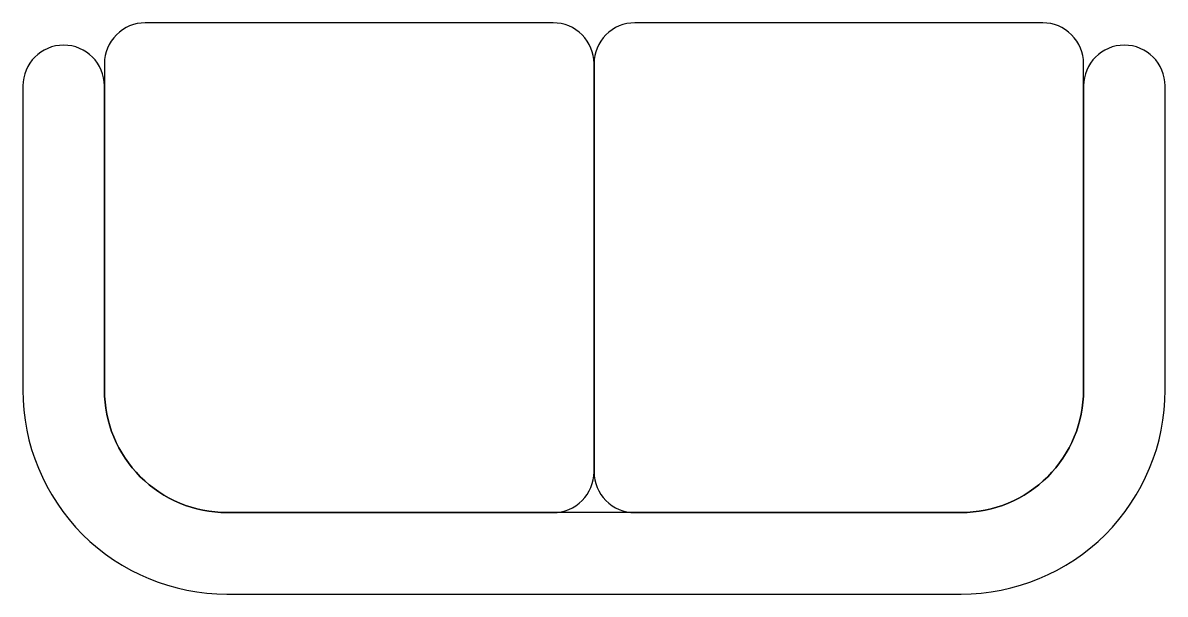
# Model space of a CAD drawing. Header units: millimetres. Extents: x -70 to 70, y -40 to 30.
import ezdxf

# ---------------------------------------------------------------- set-up
doc = ezdxf.new("R2010")
doc.units = ezdxf.units.MM

msp = doc.modelspace()

# ---------------------------------------------------------------- linework, layer by layer
for points in [[(-45, -30), (-5, -30, 0.414214), (0, -25), (0, 25, 0.414214), (-5, 30), (-55, 30, 0.414214), (-60, 25), (-60, -15, 0.414214)], [(5, -30), (45, -30, 0.414214), (60, -15), (60, 25, 0.414214), (55, 30), (5, 30, 0.414214), (0, 25), (0, -25, 0.414214)], [(60, 22.26898), (60, -15, -0.414214), (45, -30), (-45, -30, -0.414214), (-60, -15), (-60, 22.26898, 1), (-70, 22.26898), (-70, -15, 0.414214), (-45, -40), (45, -40, 0.414214), (70, -15), (70, 22.26898, 1)]]:
    msp.add_lwpolyline(points, format="xyb", close=True)

doc.saveas('drawing.dxf')
